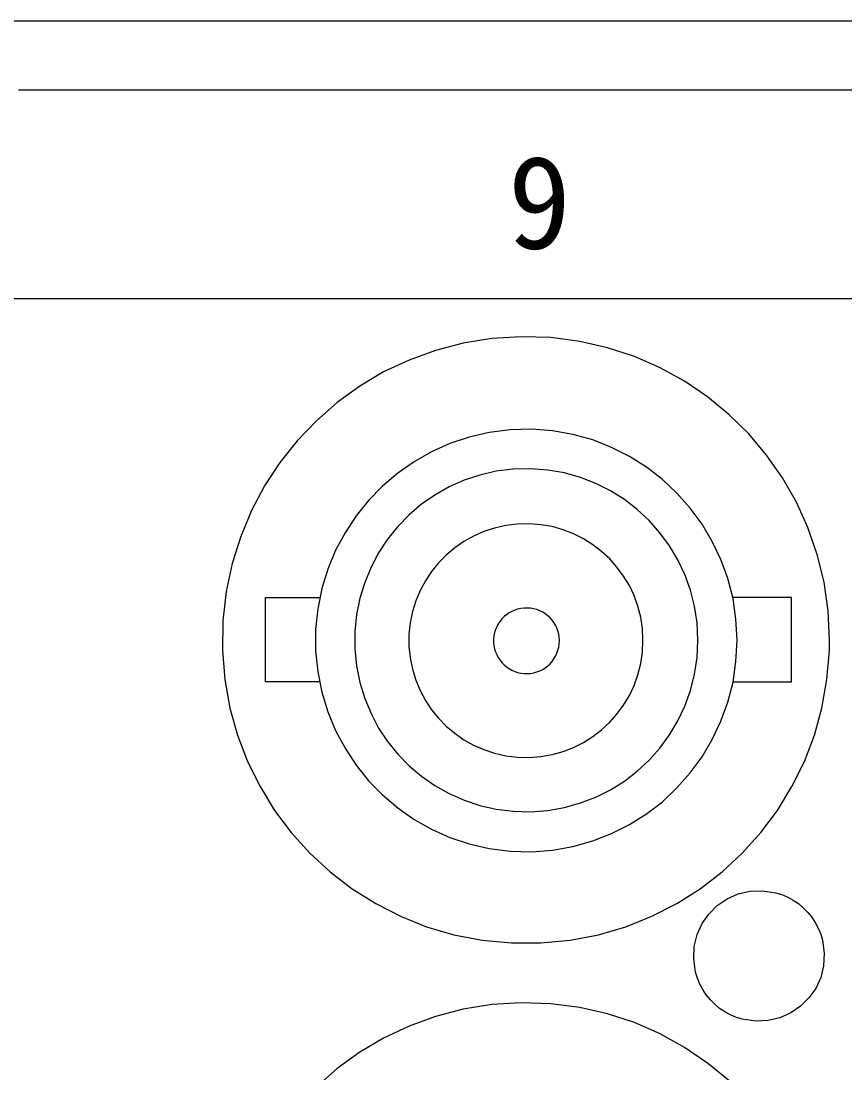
# Model space of a CAD drawing. Units: millimetres on the paper. Extents: x -139 to 141, y -98 to 91.
# Drawn here: x 11.89 to 16.34, y 67.25 to 72.92 of the extents above; entities that cross this region are included whole.
import ezdxf
from ezdxf.enums import TextEntityAlignment as Align

# ---------------------------------------------------------------- set-up
doc = ezdxf.new("R2010")
doc.units = ezdxf.units.MM
doc.layers.add('0-1_外形線', color=4, linetype='Continuous')
doc.styles.add('ＭＳ ゴシック', font='')
doc.styles.get('ＭＳ ゴシック').set_extended_font_data('MS Gothic')

msp = doc.modelspace()

# ---------------------------------------------------------------- linework, layer by layer
at = {"layer": '0-1_外形線'}
msp.add_line((38.696, 72.925), (-34.774, 72.925), dxfattribs=at)
for points in [[(11.879, 72.553), (11.961, 72.553), (12.043, 72.553), (12.126, 72.553), (12.209, 72.553), (12.293, 72.553), (12.377, 72.553), (12.463, 72.553), (12.548, 72.553)], [(12.548, 72.553), (12.634, 72.553), (12.721, 72.553), (12.808, 72.553), (12.896, 72.553), (12.985, 72.553), (13.073, 72.553), (13.163, 72.553), (13.252, 72.553), (13.343, 72.553), (13.433, 72.553), (13.524, 72.553), (13.616, 72.553), (13.708, 72.553), (13.8, 72.553), (13.893, 72.553), (13.986, 72.553), (14.079, 72.553), (14.173, 72.553), (14.267, 72.553), (14.362, 72.553), (14.456, 72.553), (14.551, 72.553), (14.647, 72.553), (14.742, 72.553), (14.838, 72.553), (14.935, 72.553), (15.031, 72.553), (15.128, 72.553), (15.224, 72.553), (15.321, 72.553), (15.419, 72.553), (15.516, 72.553), (15.711, 72.553), (15.907, 72.553), (16.104, 72.553), (16.3, 72.553), (16.497, 72.553)], [(12.74, 71.427), (12.649, 71.427), (12.558, 71.427), (12.468, 71.427), (12.378, 71.427), (12.289, 71.427), (12.201, 71.427), (12.113, 71.427), (12.026, 71.427), (11.983, 71.427), (11.939, 71.427), (11.896, 71.427), (11.853, 71.427)], [(16.482, 71.427), (16.277, 71.427), (16.073, 71.427), (15.869, 71.427), (15.665, 71.427), (15.563, 71.427), (15.462, 71.427), (15.361, 71.427), (15.26, 71.427), (15.159, 71.427), (15.058, 71.427), (14.958, 71.427), (14.858, 71.427), (14.758, 71.427), (14.658, 71.427), (14.559, 71.427), (14.46, 71.427), (14.361, 71.427), (14.263, 71.427), (14.165, 71.427), (14.067, 71.427), (13.969, 71.427), (13.872, 71.427), (13.775, 71.427), (13.679, 71.427), (13.583, 71.427), (13.488, 71.427), (13.393, 71.427), (13.298, 71.427), (13.204, 71.427), (13.11, 71.427), (13.017, 71.427), (12.924, 71.427), (12.832, 71.427), (12.74, 71.427)], [(16.256, 69.584), (16.248, 69.743), (16.226, 69.898), (16.189, 70.048), (16.139, 70.193), (16.077, 70.33), (16.002, 70.461), (15.916, 70.584), (15.82, 70.698), (15.713, 70.803), (15.598, 70.898), (15.474, 70.982), (15.342, 71.054), (15.204, 71.115), (15.058, 71.163), (14.908, 71.197), (14.752, 71.217), (14.592, 71.222), (14.433, 71.212), (14.279, 71.187), (14.13, 71.148), (13.987, 71.096), (13.85, 71.032), (13.721, 70.955), (13.6, 70.867), (13.487, 70.769), (13.384, 70.661), (13.29, 70.544), (13.208, 70.418), (13.137, 70.285), (13.079, 70.145), (13.033, 69.999), (13.001, 69.847), (12.983, 69.69), (12.981, 69.53), (12.993, 69.373), (13.021, 69.219), (13.062, 69.072), (13.116, 68.93), (13.183, 68.795)], [(15.757, 69.586), (15.751, 69.699), (15.735, 69.81), (15.707, 69.917), (15.67, 70.02), (15.623, 70.118), (15.568, 70.211), (15.504, 70.298), (15.432, 70.379), (15.354, 70.452), (15.268, 70.518), (15.177, 70.576), (15.08, 70.625), (14.978, 70.665), (14.871, 70.695), (14.761, 70.714), (14.648, 70.723), (14.533, 70.72), (14.42, 70.706), (14.312, 70.681), (14.208, 70.646), (14.108, 70.602), (14.014, 70.548), (13.926, 70.486), (13.844, 70.416), (13.769, 70.339), (13.701, 70.255), (13.642, 70.165), (13.591, 70.07), (13.549, 69.969), (13.517, 69.864), (13.495, 69.755), (13.483, 69.643), (13.483, 69.528), (13.495, 69.414), (13.517, 69.305), (13.549, 69.199), (13.591, 69.098), (13.642, 69.002), (13.701, 68.911)], [(15.545, 69.586), (15.541, 69.678), (15.527, 69.768), (15.505, 69.855), (15.475, 69.939), (15.437, 70.019), (15.392, 70.094), (15.34, 70.165), (15.282, 70.23), (15.218, 70.29), (15.149, 70.344), (15.074, 70.391), (14.995, 70.431), (14.912, 70.463), (14.825, 70.487), (14.735, 70.503), (14.642, 70.51), (14.548, 70.508), (14.457, 70.496), (14.369, 70.476), (14.284, 70.448), (14.203, 70.412), (14.126, 70.368), (14.054, 70.318), (13.987, 70.261), (13.926, 70.198), (13.871, 70.13), (13.823, 70.057), (13.782, 69.979), (13.748, 69.897), (13.722, 69.812), (13.704, 69.723), (13.695, 69.632), (13.695, 69.539), (13.704, 69.446), (13.722, 69.357), (13.748, 69.271), (13.782, 69.189), (13.823, 69.111), (13.871, 69.038)], [(15.249, 69.586), (15.246, 69.649), (15.237, 69.71), (15.222, 69.769), (15.201, 69.826), (15.176, 69.88), (15.145, 69.931), (15.109, 69.979), (15.07, 70.024), (15.026, 70.064), (14.979, 70.1), (14.928, 70.132), (14.875, 70.159), (14.818, 70.181), (14.759, 70.198), (14.698, 70.208), (14.635, 70.213), (14.571, 70.211), (14.509, 70.204), (14.449, 70.19), (14.391, 70.171), (14.335, 70.146), (14.283, 70.117), (14.234, 70.083), (14.188, 70.044), (14.146, 70.002), (14.108, 69.956), (14.075, 69.906), (14.047, 69.853), (14.023, 69.798), (14.005, 69.74), (13.993, 69.679), (13.986, 69.617), (13.986, 69.553), (13.993, 69.49), (14.005, 69.429), (14.023, 69.37), (14.047, 69.314), (14.075, 69.26), (14.108, 69.21)], [(13.502, 69.36), (13.212, 69.36), (13.212, 69.816), (13.502, 69.816)], [(15.734, 69.36), (16.051, 69.36), (16.051, 69.816), (15.734, 69.816)], [(14.798, 69.584), (14.797, 69.601), (14.795, 69.618), (14.79, 69.635), (14.785, 69.651), (14.777, 69.666), (14.769, 69.68), (14.759, 69.693), (14.748, 69.706), (14.736, 69.717), (14.722, 69.727), (14.708, 69.736), (14.693, 69.744), (14.677, 69.75), (14.661, 69.754), (14.643, 69.757), (14.626, 69.758), (14.608, 69.758), (14.59, 69.756), (14.573, 69.752), (14.557, 69.747), (14.541, 69.74), (14.527, 69.732), (14.513, 69.722), (14.5, 69.712), (14.488, 69.7), (14.478, 69.687), (14.468, 69.673), (14.46, 69.658), (14.454, 69.643), (14.449, 69.627), (14.445, 69.61), (14.443, 69.592), (14.443, 69.574), (14.445, 69.557), (14.449, 69.539), (14.454, 69.523), (14.46, 69.507), (14.468, 69.492), (14.478, 69.478)], [(14.677, 69.75), (14.661, 69.754), (14.643, 69.757), (14.626, 69.758), (14.608, 69.758), (14.59, 69.756), (14.573, 69.752), (14.557, 69.747), (14.541, 69.74), (14.527, 69.732), (14.513, 69.722), (14.5, 69.712), (14.488, 69.7), (14.478, 69.687), (14.468, 69.673), (14.46, 69.658), (14.454, 69.643), (14.449, 69.627), (14.445, 69.61), (14.443, 69.592), (14.443, 69.574), (14.445, 69.557), (14.449, 69.539), (14.454, 69.523), (14.46, 69.507), (14.468, 69.492), (14.478, 69.478), (14.488, 69.464), (14.5, 69.452), (14.513, 69.441), (14.527, 69.432), (14.541, 69.424), (14.557, 69.417), (14.573, 69.411), (14.59, 69.407), (14.608, 69.405), (14.626, 69.405), (14.643, 69.406), (14.661, 69.409), (14.677, 69.414)], [(14.478, 69.478), (14.488, 69.464), (14.5, 69.452), (14.513, 69.441), (14.527, 69.432), (14.541, 69.424), (14.557, 69.417), (14.573, 69.411), (14.59, 69.407), (14.608, 69.405), (14.626, 69.405), (14.643, 69.406), (14.661, 69.409), (14.677, 69.414), (14.693, 69.42), (14.708, 69.427), (14.722, 69.436), (14.736, 69.447), (14.748, 69.458), (14.759, 69.471), (14.769, 69.485), (14.777, 69.499), (14.785, 69.515), (14.79, 69.531), (14.795, 69.548), (14.797, 69.565), (14.798, 69.584), (14.797, 69.601), (14.795, 69.618), (14.79, 69.635), (14.785, 69.651), (14.777, 69.666), (14.769, 69.68), (14.759, 69.693), (14.748, 69.706), (14.736, 69.717), (14.722, 69.727), (14.708, 69.736), (14.693, 69.744), (14.677, 69.75)], [(13.183, 68.795), (13.262, 68.667), (13.351, 68.548), (13.451, 68.437), (13.561, 68.335), (13.68, 68.244), (13.807, 68.164), (13.941, 68.096), (14.082, 68.039), (14.229, 67.996), (14.381, 67.967), (14.539, 67.952), (14.699, 67.952), (14.856, 67.967), (15.009, 67.996), (15.156, 68.039), (15.297, 68.096), (15.431, 68.164), (15.558, 68.244), (15.676, 68.335), (15.785, 68.437), (15.885, 68.548), (15.975, 68.667), (16.053, 68.795), (16.12, 68.93), (16.174, 69.072), (16.215, 69.219), (16.242, 69.373), (16.255, 69.53), (16.256, 69.584)], [(13.701, 68.911), (13.769, 68.827), (13.844, 68.75), (13.926, 68.68), (14.014, 68.618), (14.108, 68.565), (14.208, 68.52), (14.312, 68.486), (14.42, 68.461), (14.533, 68.447), (14.648, 68.444), (14.761, 68.452), (14.871, 68.472), (14.978, 68.502), (15.08, 68.542), (15.177, 68.591), (15.268, 68.648), (15.354, 68.714), (15.432, 68.788), (15.504, 68.869), (15.568, 68.956), (15.623, 69.049), (15.67, 69.148), (15.707, 69.251), (15.735, 69.359), (15.751, 69.471), (15.757, 69.586)], [(13.871, 69.038), (13.926, 68.97), (13.987, 68.907), (14.054, 68.851), (14.126, 68.801), (14.203, 68.758), (14.284, 68.722), (14.369, 68.694), (14.457, 68.674), (14.548, 68.662), (14.642, 68.66), (14.735, 68.667), (14.825, 68.683), (14.912, 68.707), (14.995, 68.739), (15.074, 68.778), (15.149, 68.825), (15.218, 68.878), (15.282, 68.938), (15.34, 69.003), (15.392, 69.074), (15.437, 69.15), (15.475, 69.23), (15.505, 69.314), (15.527, 69.401), (15.541, 69.492), (15.545, 69.586)], [(14.108, 69.21), (14.146, 69.164), (14.188, 69.121), (14.234, 69.083), (14.283, 69.048), (14.335, 69.019), (14.391, 68.995), (14.449, 68.975), (14.509, 68.962), (14.571, 68.954), (14.635, 68.952), (14.698, 68.957), (14.759, 68.968), (14.818, 68.984), (14.875, 69.006), (14.928, 69.033), (14.979, 69.065), (15.026, 69.101), (15.07, 69.142), (15.109, 69.186), (15.145, 69.235), (15.176, 69.286), (15.201, 69.341), (15.222, 69.399), (15.237, 69.459), (15.246, 69.521), (15.249, 69.586)], [(14.677, 69.414), (14.693, 69.42), (14.708, 69.427), (14.722, 69.436), (14.736, 69.447), (14.748, 69.458), (14.759, 69.471), (14.769, 69.485), (14.777, 69.499), (14.785, 69.515), (14.79, 69.531), (14.795, 69.548), (14.797, 69.565), (14.798, 69.584)], [(15.533, 67.795), (15.523, 67.866), (15.526, 67.933), (15.542, 67.997), (15.569, 68.056), (15.605, 68.108), (15.65, 68.153), (15.703, 68.189), (15.762, 68.216), (15.826, 68.231), (15.894, 68.233), (15.965, 68.223)], [(15.965, 68.223), (15.998, 68.213), (16.03, 68.199), (16.06, 68.183), (16.088, 68.164), (16.114, 68.142), (16.138, 68.117), (16.16, 68.091), (16.179, 68.062), (16.195, 68.032), (16.208, 68), (16.217, 67.967)], [(16.217, 67.967), (16.227, 67.897), (16.223, 67.829), (16.208, 67.766), (16.181, 67.707), (16.144, 67.655), (16.099, 67.61), (16.047, 67.574), (15.988, 67.548), (15.924, 67.533), (15.857, 67.53), (15.786, 67.54)], [(15.786, 67.54), (15.753, 67.55), (15.722, 67.564), (15.691, 67.58), (15.663, 67.599), (15.637, 67.621), (15.613, 67.645), (15.591, 67.672), (15.572, 67.7), (15.556, 67.73), (15.543, 67.762), (15.533, 67.795)], [(15.713, 67.209), (15.598, 67.304), (15.474, 67.388), (15.342, 67.461), (15.204, 67.522), (15.058, 67.569), (14.908, 67.604), (14.752, 67.624), (14.592, 67.629), (14.433, 67.619), (14.279, 67.594), (14.13, 67.555), (13.987, 67.503), (13.85, 67.438), (13.721, 67.362), (13.6, 67.274), (13.487, 67.175)]]:
    msp.add_lwpolyline(points, dxfattribs=at)

# ---------------------------------------------------------------- texts
at = {"layer": '0-1_外形線', "style": 'ＭＳ ゴシック'}
msp.add_text('6', height=0.501, rotation=180, dxfattribs=at).set_placement((14.861, 72.334), align=Align.BOTTOM_LEFT)

doc.saveas('drawing.dxf')
